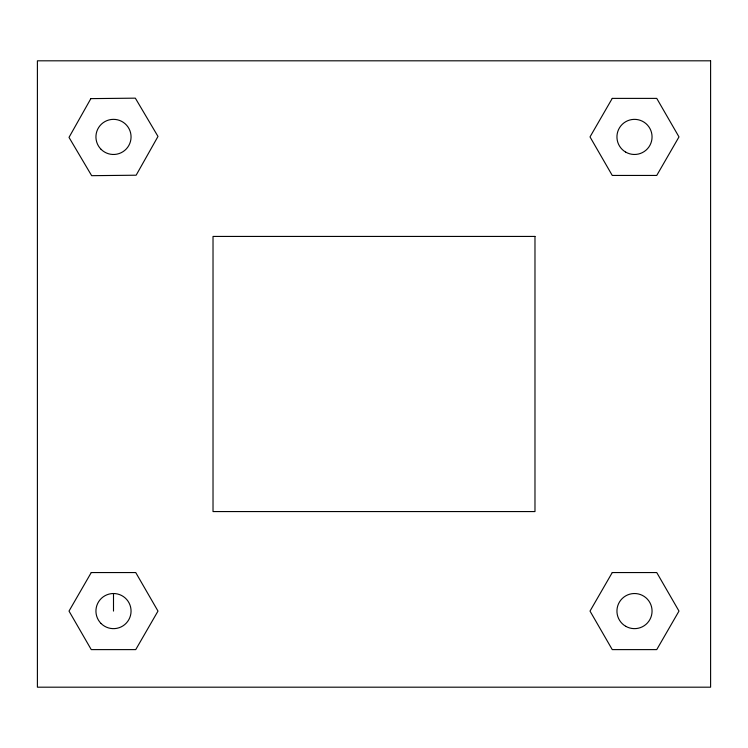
<?xml version="1.0" encoding="UTF-8"?>
<svg xmlns="http://www.w3.org/2000/svg" width="748" height="748" viewBox="0 0 748 748"><rect width="100%" height="100%" fill="white"/><g stroke="black" fill="none" stroke-linecap="round" stroke-linejoin="round"><path stroke-width="1.12" d="M113.5 593.519L113.5 611.088M90.854 98.624L69.012 137.389L91.658 175.677L136.145 175.21L157.987 136.445L135.341 98.156L90.854 98.624M91.256 572.557L69.012 611.088L91.256 649.61L135.743 649.61L157.987 611.088L135.743 572.557L91.256 572.557M612.257 98.39L590.013 136.912L612.257 175.443L656.744 175.443L678.988 136.912L656.744 98.39L612.257 98.39M612.257 572.557L590.013 611.088L612.257 649.61L656.744 649.61L678.988 611.088L656.744 572.557L612.257 572.557M710.6 60.812L37.4 60.812L37.4 687.188L710.6 687.188L710.6 60.812M534.979 236.433L213.021 236.433L213.021 511.567L534.979 511.567L534.979 236.433M101.083 623.505A17.559 17.559 0 0 0 130.461 615.632A17.559 17.559 0 0 0 108.956 594.118A17.559 17.559 0 0 0 101.083 623.505M101.083 149.338A17.559 17.559 0 0 0 130.461 141.466A17.559 17.559 0 0 0 108.956 119.951A17.559 17.559 0 0 0 101.083 149.338M625.721 626.291A17.559 17.559 0 0 0 652.06 611.088A17.559 17.559 0 0 0 625.721 595.875A17.559 17.559 0 0 0 625.721 626.291M625.721 152.125A17.559 17.559 0 0 0 652.06 136.912A17.559 17.559 0 0 0 625.721 121.709A17.559 17.559 0 0 0 625.721 152.125"/></g></svg>
